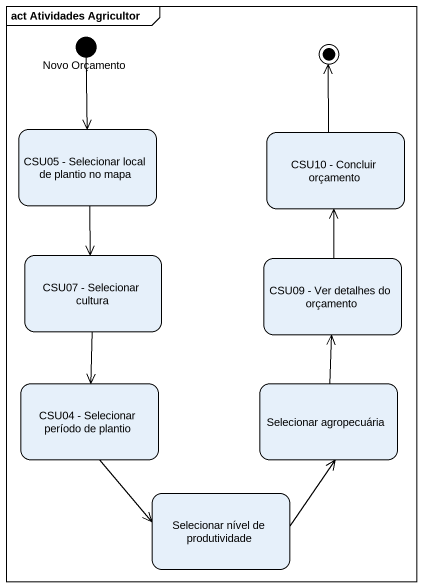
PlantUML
@startuml
mainframe act Atividades Agricultor
hide empty description
state "Novo Orçamento" as Novo_Orçamento <<start>>
state "CSU05 - Selecionar local de plantio no mapa" as CSU05_Selecionar_local_de
state "CSU10 - Concluir orçamento" as CSU10_Concluir_orçamento
state "CSU07 - Selecionar cultura" as CSU07_Selecionar_cultura
state "CSU09 - Ver detalhes do orçamento" as CSU09_Ver_detalhes_do
state "CSU04 - Selecionar período de plantio" as CSU04_Selecionar_período_de
state "Selecionar agropecuária" as Selecionar_agropecuária
state "Selecionar nível de produtividade" as Selecionar_nível_de
Novo_Orçamento --> CSU05_Selecionar_local_de
CSU05_Selecionar_local_de --> CSU07_Selecionar_cultura
CSU07_Selecionar_cultura --> CSU04_Selecionar_período_de
CSU09_Ver_detalhes_do -up-> CSU10_Concluir_orçamento
CSU04_Selecionar_período_de --> Selecionar_nível_de
Selecionar_agropecuária -up-> CSU09_Ver_detalhes_do
Selecionar_nível_de -up-> Selecionar_agropecuária
CSU10_Concluir_orçamento -up-> [*]
@enduml
